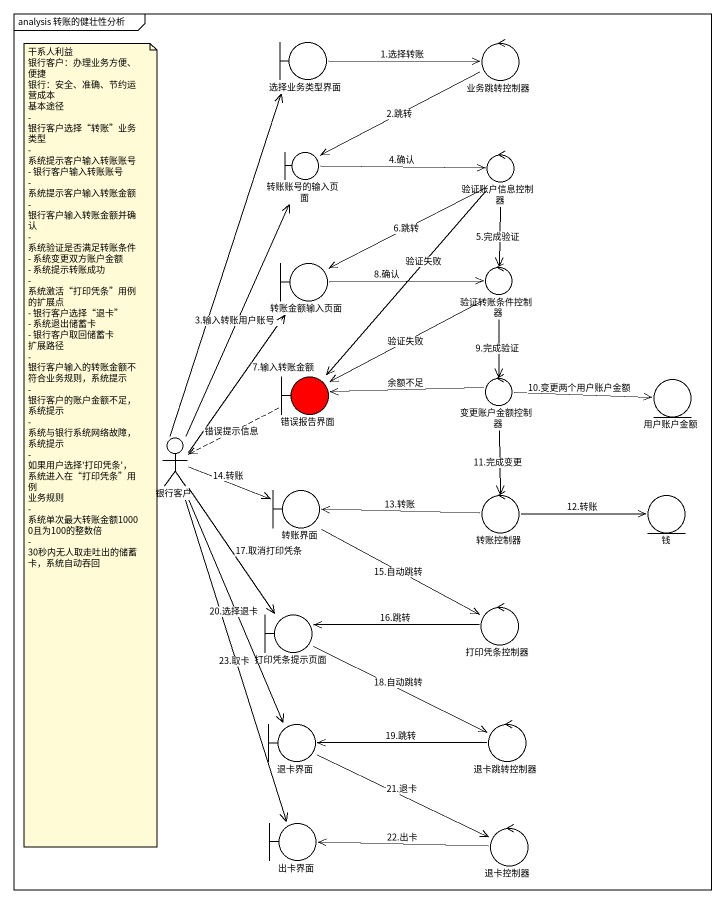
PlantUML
@startuml
mainframe analysis 转账的健壮性分析
boundary 选择业务类型界面
control 业务跳转控制器
boundary 转账账号的输入页面
control 验证账户信息控制器
boundary 转账金额输入页面
control 验证转账条件控制器
boundary 错误报告界面 #FF0000
control 变更账户金额控制器
entity 用户账户金额
actor 银行客户
boundary 转账界面
control 转账控制器
entity 钱
boundary 打印凭条提示页面
control 打印凭条控制器
boundary 退卡界面
control 退卡跳转控制器
boundary 出卡界面
control 退卡控制器
选择业务类型界面 -right-> 业务跳转控制器 : 1.选择转账
业务跳转控制器 -left-> 转账账号的输入页面 : 2.跳转
转账账号的输入页面 -right-> 验证账户信息控制器 : 4.确认
验证账户信息控制器 -left-> 转账金额输入页面 : 6.跳转
验证账户信息控制器 --> 验证转账条件控制器 : 5.完成验证
验证账户信息控制器 --> 错误报告界面 : 验证失败
转账金额输入页面 -right-> 验证转账条件控制器 : 8.确认
验证转账条件控制器 -left-> 错误报告界面 : 验证失败
验证转账条件控制器 --> 变更账户金额控制器 : 9.完成验证
错误报告界面 .left.> 银行客户 : 错误提示信息
变更账户金额控制器 -left-> 错误报告界面 : 余额不足
变更账户金额控制器 -right-> 用户账户金额 : 10.变更两个用户账户金额
变更账户金额控制器 --> 转账控制器 : 11.完成变更
银行客户 -up-> 选择业务类型界面
银行客户 -up-> 转账账号的输入页面 : 3.输入转账用户账号
银行客户 -up-> 转账金额输入页面 : 7.输入转账金额
银行客户 -right-> 转账界面 : 14.转账
银行客户 --> 打印凭条提示页面 : 17.取消打印凭条
银行客户 --> 退卡界面 : 20.选择退卡
银行客户 --> 出卡界面 : 23.取卡
转账界面 -right-> 打印凭条控制器 : 15.自动跳转
转账控制器 -left-> 转账界面 : 13.转账
转账控制器 -right-> 钱 : 12.转账
打印凭条提示页面 -right-> 退卡跳转控制器 : 18.自动跳转
打印凭条控制器 -left-> 打印凭条提示页面 : 16.跳转
退卡界面 -right-> 退卡控制器 : 21.退卡
退卡跳转控制器 -left-> 退卡界面 : 19.跳转
退卡控制器 -left-> 出卡界面 : 22.出卡
note as N1
  干系人利益
  银行客户：办理业务方便、便捷
  银行：安全、准确、节约运营成本
  基本途径
  - 银行客户选择“转账”业务类型
  - 系统提示客户输入转账账号
  - 银行客户输入转账账号
  - 系统提示客户输入转账金额
  - 银行客户输入转账金额并确认
  - 系统验证是否满足转账条件
  - 系统变更双方账户金额
  - 系统提示转账成功
  - 系统激活“打印凭条”用例的扩展点
  - 银行客户选择“退卡”
  - 系统退出储蓄卡
  - 银行客户取回储蓄卡
  扩展路径
  - 银行客户输入的转账金额不符合业务规则，系统提示
  - 银行客户的账户金额不足，系统提示
  - 系统与银行系统网络故障，系统提示
  - 如果用户选择'打印凭条'，系统进入在“打印凭条”用例
  业务规则
  - 系统单次最大转账金额10000且为100的整数倍
  - 30秒内无人取走吐出的储蓄卡，系统自动吞回
end note
@enduml
